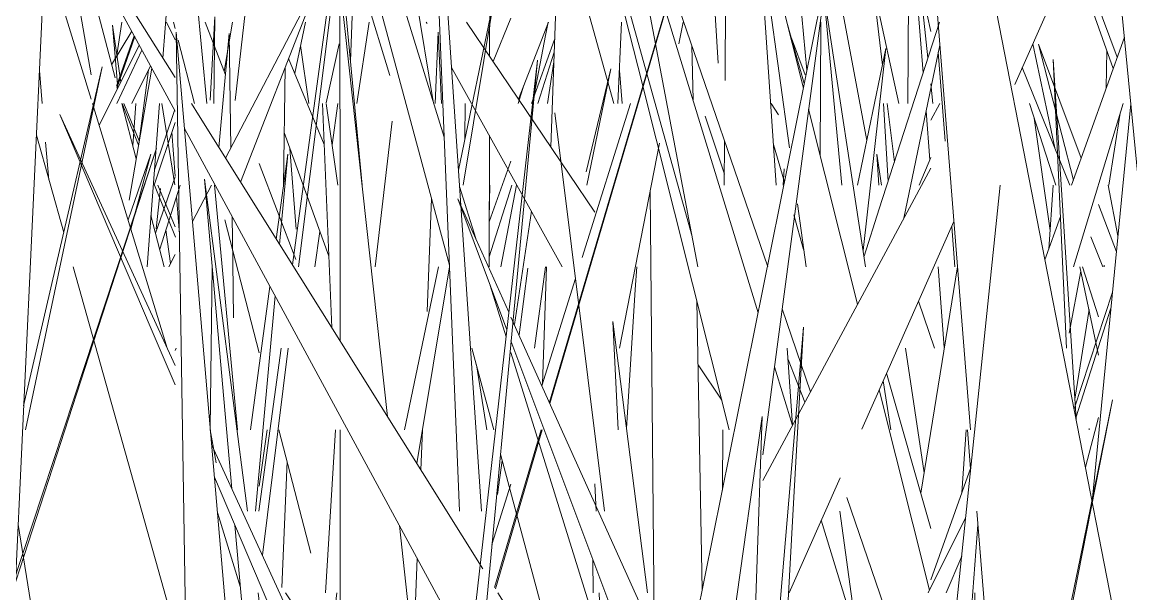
# Model space of a CAD drawing. Header units: millimetres. Extents: x -10020 to 20888, y -4665 to 12339.
# Drawn here: x 2661.21 to 2698.71, y 3072 to 3091.34 of the extents above; entities that cross this region are included whole.
import ezdxf

# ---------------------------------------------------------------- set-up
doc = ezdxf.new("R2010")
doc.units = ezdxf.units.MM
doc.layers.add('G-IMPT', color=8, linetype='Continuous', lineweight=9)

# ---------------------------------------------------------------- blocks, each defined once
blk = doc.blocks.new('Grass Array - 25_dwg-V22-West')
at = {"layer": 'G-IMPT'}
for p, q in [((2675.661, 3083.118), (2667.907, 3111.883)), ((2693.281, 3077.552), (2690.768, 3109.155)), ((2689.738, 3083.07), (2686.193, 3106.201)), ((2689.776, 3087.336), (2686.552, 3104.605)), ((2679.691, 3104.21), (2679.088, 3087.123)), ((2679.301, 3103.862), (2686.424, 3083.07)), ((2676.738, 3074.793), (2674.838, 3103.114)), ((2672.996, 3101.545), (2675.108, 3088.659)), ((2677.017, 3090.192), (2677.039, 3100.708)), ((2671.448, 3100.464), (2675.483, 3087.452)), ((2668.411, 3088.688), (2669.64, 3099.624)), ((2700.459, 3070.487), (2697.658, 3099.417)), ((2683.864, 3084.09), (2679.755, 3098.883)), ((2682.026, 3089.86), (2679.755, 3098.883)), ((2685.042, 3098.786), (2684.981, 3089.372)), ((2692.87, 3098.365), (2702.67, 3048.049)), ((2662.163, 3097.633), (2660.699, 3066.517)), ((2666.602, 3097.524), (2667.447, 3088.588)), ((2661.851, 3096.695), (2666.38, 3088.328)), ((2661.851, 3096.695), (2666.38, 3089.466)), ((2686.098, 3081.506), (2681.488, 3096.606)), ((2683.156, 3087.816), (2681.488, 3096.606)), ((2687.168, 3095.9), (2687.752, 3089.725)), ((2663.539, 3089.559), (2662.523, 3095.454)), ((2670.348, 3083.13), (2672.06, 3095.682)), ((2687.63, 3089.115), (2685.98, 3095.678)), ((2687.165, 3087.097), (2685.98, 3095.678)), ((2691.16, 3088.588), (2691.212, 3095.693)), ((2691.68, 3089.624), (2691.212, 3095.693)), ((2684.751, 3089.959), (2684.422, 3095.332)), ((2672.06, 3094.751), (2673.639, 3089.54)), ((2664.349, 3089.459), (2663.138, 3094.106)), ((2672.711, 3085.829), (2671.932, 3094.053)), ((2686.713, 3085.829), (2686.155, 3094.106)), ((2698.249, 3090.16), (2696.856, 3093.913)), ((2661.984, 3093.825), (2663.539, 3088.736)), ((2665.969, 3090.122), (2666.226, 3093.501)), ((2675.232, 3093.539), (2676.003, 3074.793)), ((2696.741, 3093.654), (2698.111, 3089.773)), ((2688.929, 3085.829), (2688.235, 3093.165)), ((2691.41, 3093.445), (2691.94, 3091.03)), ((2696.599, 3093.335), (2694.779, 3089.232)), ((2668.085, 3086.743), (2671.29, 3092.874)), ((2668.593, 3085.932), (2671.29, 3092.874)), ((2671.776, 3092.808), (2670.554, 3083.07)), ((2679.748, 3049.962), (2688.428, 3093.079)), ((2680.069, 3092.745), (2681.22, 3088.588)), ((2687.384, 3085.193), (2688.428, 3093.079)), ((2673.56, 3078.003), (2671.953, 3092.631)), ((2671.958, 3084.66), (2671.953, 3092.631)), ((2679.039, 3078.484), (2683.186, 3092.521)), ((2690.857, 3088.588), (2689.966, 3092.702)), ((2690.308, 3089.894), (2689.966, 3092.702)), ((2675.963, 3086.341), (2677.184, 3092.222)), ((2676.121, 3085.829), (2677.184, 3092.222)), ((2683.043, 3091.997), (2679.057, 3078.445)), ((2664.54, 3089.313), (2664.264, 3091.239)), ((2664.441, 3089.113), (2664.264, 3091.239)), ((2666.38, 3090.751), (2666.083, 3091.347)), ((2666.38, 3091.129), (2666.323, 3091.347)), ((2668.08, 3089.558), (2667.399, 3091.347)), ((2667.56, 3088.706), (2667.726, 3091.52)), ((2667.693, 3088.588), (2667.726, 3091.52)), ((2670.426, 3089.613), (2670.793, 3091.347)), ((2672.525, 3088.588), (2672.949, 3091.347)), ((2674.901, 3091.303), (2674.876, 3091.347)), ((2676.238, 3091.347), (2680.581, 3084.911)), ((2679.01, 3091.347), (2677.996, 3088.742)), ((2683.422, 3090.609), (2683.566, 3091.347)), ((2687.66, 3089.266), (2687.07, 3091.341)), ((2688.2, 3086.846), (2688.225, 3091.347)), ((2690.2, 3085.023), (2692.235, 3091.347)), ((2664.393, 3089.177), (2664.996, 3090.884)), ((2667.08, 3083.274), (2666.414, 3091.003)), ((2667.099, 3048), (2666.414, 3091.003)), ((2667.858, 3087.105), (2668.206, 3090.956)), ((2668.268, 3087.094), (2668.206, 3090.956)), ((2675.179, 3088.588), (2675.275, 3091.011)), ((2675.393, 3088.588), (2675.275, 3091.011)), ((2665.166, 3090.57), (2663.82, 3087.867)), ((2664.179, 3088.588), (2665.166, 3090.57)), ((2664.403, 3089.108), (2665.012, 3090.854)), ((2666.482, 3090.734), (2667.037, 3088.588)), ((2670.906, 3088.588), (2670.625, 3090.552)), ((2678.439, 3088.588), (2679.216, 3090.756)), ((2683.863, 3090.545), (2683.898, 3088.712)), ((2691.028, 3084.711), (2692.246, 3090.57)), ((2695.388, 3090.606), (2696.132, 3087.094)), ((2696.765, 3086), (2695.582, 3090.598)), ((2697.03, 3086.743), (2695.582, 3090.598)), ((2696.704, 3085.829), (2698.489, 3090.834)), ((2665.259, 3090.398), (2664.413, 3088.588)), ((2678.65, 3088.588), (2679.201, 3090.324)), ((2689.463, 3085.829), (2690.424, 3090.45)), ((2689.654, 3083.617), (2690.424, 3090.45)), ((2692.427, 3087.312), (2692.195, 3090.324)), ((2697.877, 3089.118), (2697.893, 3090.389)), ((2661.316, 3077.552), (2663.909, 3089.835)), ((2662.212, 3082.496), (2663.909, 3089.835)), ((2664.826, 3085.319), (2665.59, 3089.786)), ((2670.104, 3089.821), (2670.043, 3085.829)), ((2675.188, 3059.712), (2678.64, 3090.06)), ((2679.476, 3083.07), (2675.731, 3089.809)), ((2677.937, 3082.59), (2678.64, 3090.06)), ((2680.282, 3086.276), (2681.118, 3089.766)), ((2680.304, 3085.829), (2681.118, 3089.766)), ((2682.026, 3089.86), (2685.123, 3077.552)), ((2695.035, 3089.809), (2696.643, 3085.829)), ((2696.529, 3080.311), (2696.086, 3090.084)), ((2696.542, 3082.856), (2696.086, 3090.084)), ((2661.79, 3089.711), (2661.887, 3088.588)), ((2663.584, 3088.588), (2666.115, 3080.311)), ((2664.576, 3088.588), (2665.065, 3086.714)), ((2665.145, 3087.183), (2664.583, 3088.588)), ((2665.169, 3087.324), (2664.642, 3088.588)), ((2665.431, 3083.07), (2665.852, 3088.588)), ((2666.372, 3085.838), (2665.934, 3088.588)), ((2666.929, 3088.588), (2667.17, 3088.204)), ((2676.195, 3088.588), (2676.181, 3087.391)), ((2679.226, 3088.271), (2680.906, 3074.793)), ((2680.15, 3083.382), (2681.786, 3088.588)), ((2689.467, 3081.806), (2687.809, 3088.403)), ((2690.497, 3085.947), (2690.337, 3088.588)), ((2690.709, 3086.606), (2690.468, 3088.588)), ((2691.907, 3086.69), (2691.78, 3088.328)), ((2692.245, 3088.588), (2691.94, 3088.029)), ((2695.275, 3088.588), (2696.171, 3085.829)), ((2698.448, 3088.588), (2696.766, 3083.07)), ((2698.707, 3088.585), (2697.397, 3075.121)), ((2698.349, 3088.261), (2697.962, 3085.829)), ((2665.573, 3080.965), (2662.482, 3088.22)), ((2666.38, 3079.73), (2662.482, 3088.22)), ((2676.788, 3072.849), (2667.17, 3088.204)), ((2673.145, 3083.07), (2673.722, 3087.992)), ((2684.96, 3086.202), (2684.31, 3088.164)), ((2695.976, 3084.294), (2695.434, 3088.099)), ((2695.976, 3084.294), (2695.434, 3088.099)), ((2662.611, 3084.223), (2661.687, 3087.518)), ((2666.695, 3087.745), (2676.425, 3069.767)), ((2677.003, 3083.07), (2677.012, 3087.504)), ((2683.156, 3087.816), (2684.057, 3083.07)), ((2661.999, 3087.284), (2662.109, 3086.014)), ((2682.766, 3087.246), (2681.414, 3080.311)), ((2684.967, 3087.322), (2684.957, 3085.829)), ((2686.621, 3087.202), (2686.988, 3085.926)), ((2659.879, 3069.275), (2665.755, 3087.081)), ((2663.466, 3080.04), (2665.755, 3087.081)), ((2664.786, 3084.656), (2665.555, 3086.879)), ((2664.883, 3084.339), (2665.555, 3086.879)), ((2669.802, 3084.002), (2670.189, 3086.874)), ((2669.915, 3083.822), (2670.189, 3086.874)), ((2670.265, 3087.07), (2670.477, 3084.34)), ((2690.275, 3085.829), (2690.121, 3086.879)), ((2690.187, 3085.829), (2690.121, 3086.879)), ((2691.543, 3085.829), (2691.94, 3086.77)), ((2670.458, 3083.311), (2669.22, 3086.563)), ((2677.006, 3084.588), (2677.741, 3086.64)), ((2686.26, 3075.84), (2691.94, 3086.407)), ((2686.948, 3085.829), (2686.986, 3086.376)), ((2667.985, 3079.109), (2667.379, 3086.031)), ((2668.829, 3074.793), (2667.379, 3086.031)), ((2666.393, 3084.066), (2665.687, 3085.829)), ((2666.38, 3084.424), (2665.793, 3085.829)), ((2666.966, 3084.602), (2667.607, 3085.829)), ((2667.708, 3085.829), (2668.492, 3077.552)), ((2676.001, 3085.78), (2676.547, 3084.02)), ((2677.694, 3085.574), (2677.775, 3085.829)), ((2690.37, 3048), (2694.285, 3085.829)), ((2696.085, 3085.829), (2695.931, 3083.664)), ((2698.272, 3084.112), (2697.943, 3085.829)), ((2674.901, 3081.551), (2675.052, 3085.376)), ((2677.602, 3080.929), (2675.939, 3085.371)), ((2677.669, 3081.526), (2675.939, 3085.371)), ((2677.694, 3085.574), (2677.003, 3083.398)), ((2682.584, 3070.611), (2682.445, 3085.6)), ((2687.384, 3085.193), (2686.26, 3076.703)), ((2687.428, 3085.193), (2687.722, 3083.07)), ((2690.2, 3085.023), (2689.684, 3083.421)), ((2698.219, 3083.575), (2697.619, 3085.174)), ((2665.563, 3084.801), (2666.014, 3083.07)), ((2668.056, 3084.651), (2669.22, 3080.151)), ((2668.33, 3083.224), (2668.305, 3084.77)), ((2671.958, 3084.66), (2671.961, 3080.556)), ((2687.304, 3084.825), (2687.64, 3083.657)), ((2692.721, 3084.596), (2689.605, 3077.575)), ((2695.803, 3083.304), (2696.327, 3084.773)), ((2666.069, 3084.316), (2666.22, 3083.176)), ((2692.753, 3083.07), (2692.648, 3084.432)), ((2697.759, 3083.07), (2697.35, 3084.082)), ((2666.165, 3083.07), (2666.38, 3083.481)), ((2666.758, 3069.438), (2662.934, 3083.07)), ((2667.08, 3083.274), (2670.118, 3048)), ((2667.569, 3077.592), (2667.631, 3083.07)), ((2668.33, 3083.224), (2668.36, 3081.343)), ((2674.139, 3077.552), (2675.284, 3083.07)), ((2675.662, 3083.07), (2674.555, 3076.414)), ((2678.945, 3083.07), (2678.805, 3079.103)), ((2681.945, 3082.298), (2681.994, 3083.07)), ((2692.839, 3083.07), (2691.601, 3075.404)), ((2692.397, 3080.334), (2692.186, 3083.07)), ((2696.985, 3083.07), (2697.619, 3080.076)), ((2697.068, 3083.07), (2697.619, 3081.373)), ((2697.809, 3083.07), (2697.805, 3083.126)), ((2697.805, 3083.07), (2697.805, 3083.126)), ((2678.787, 3079.044), (2679.925, 3082.665)), ((2696.542, 3082.856), (2696.854, 3077.906)), ((2696.627, 3080.821), (2697.017, 3082.917)), ((2662.212, 3082.496), (2661.256, 3078.364)), ((2668.934, 3077.552), (2669.587, 3082.402)), ((2677.937, 3082.59), (2675.733, 3059.18)), ((2677.039, 3082.431), (2677.576, 3080.701)), ((2681.945, 3082.298), (2681.648, 3077.598)), ((2669.559, 3079.864), (2669.759, 3082.085)), ((2684.027, 3081.906), (2684.212, 3072.139)), ((2691.525, 3081.902), (2692.065, 3080.311)), ((2698.087, 3082.209), (2696.786, 3078.257)), ((2686.913, 3081.641), (2687.873, 3078.841)), ((2697.293, 3081.616), (2696.811, 3078.588)), ((2696.845, 3077.952), (2698.034, 3081.668)), ((2682.978, 3069.735), (2677.741, 3081.367)), ((2682.353, 3072.034), (2681.19, 3081.219)), ((2681.363, 3077.552), (2681.19, 3081.219)), ((2665.573, 3080.965), (2666.38, 3079.073)), ((2684.863, 3048), (2687.631, 3081.019)), ((2687.308, 3075.272), (2687.631, 3081.019)), ((2678.484, 3078.574), (2677.741, 3080.557)), ((2663.466, 3080.04), (2659.965, 3069.275)), ((2666.41, 3080.311), (2666.38, 3080.232)), ((2669.211, 3074.793), (2669.964, 3080.311)), ((2670.208, 3080.311), (2669.33, 3073.305)), ((2677.161, 3077.552), (2676.417, 3080.311)), ((2677.741, 3080.168), (2681.708, 3067.373)), ((2687.262, 3077.704), (2687.086, 3080.311)), ((2691.712, 3076.091), (2691.09, 3080.311)), ((2669.559, 3079.864), (2669.103, 3074.793)), ((2676.569, 3079.747), (2676.929, 3077.552)), ((2684.068, 3079.744), (2684.87, 3078.555)), ((2687.26, 3077.7), (2686.654, 3079.683)), ((2687.681, 3078.484), (2687.112, 3079.932)), ((2690.445, 3079.469), (2691.94, 3074.21)), ((2667.985, 3079.109), (2668.296, 3075.555)), ((2691.9, 3072.125), (2690.196, 3078.906)), ((2690.584, 3077.552), (2690.33, 3079.208)), ((2678.484, 3078.574), (2681.966, 3069.275)), ((2692.048, 3048), (2698.089, 3078.57)), ((2696.989, 3073.192), (2698.089, 3078.57)), ((2682.059, 3048.245), (2686.238, 3077.997)), ((2686.043, 3072.515), (2686.238, 3077.997)), ((2697.619, 3077.962), (2697.17, 3076.286)), ((2667.771, 3076.438), (2667.57, 3077.552)), ((2669.22, 3075.641), (2669.496, 3077.552)), ((2669.892, 3077.552), (2670.974, 3073.371)), ((2671.464, 3072.034), (2671.81, 3077.552)), ((2671.963, 3077.552), (2671.969, 3067.555)), ((2674.689, 3076.201), (2674.742, 3077.534)), ((2677.186, 3072.214), (2678.763, 3077.552)), ((2678.794, 3077.552), (2677.212, 3072.173)), ((2684.903, 3077.552), (2684.89, 3075.505)), ((2692.99, 3075.418), (2693.143, 3077.552)), ((2693.28, 3076.231), (2693.178, 3077.552)), ((2697.294, 3077.552), (2697.301, 3077.598)), ((2697.3, 3077.552), (2697.301, 3077.598)), ((2679.874, 3050.336), (2667.618, 3077.034)), ((2679.392, 3069.275), (2677.384, 3076.723)), ((2670.171, 3076.476), (2669.99, 3072.218)), ((2691.94, 3072.477), (2693.297, 3076.278)), ((2667.711, 3075.948), (2679.619, 3048)), ((2688.872, 3075.924), (2687.146, 3072.034)), ((2677.097, 3073.665), (2677.741, 3075.716)), ((2680.617, 3074.793), (2680.581, 3075.722)), ((2687.308, 3075.272), (2685.802, 3048.475)), ((2689.1, 3075.259), (2692.095, 3066.516)), ((2667.814, 3074.751), (2668.589, 3072.217)), ((2688.865, 3074.793), (2689.458, 3070.497)), ((2695.631, 3048), (2693.5, 3074.793)), ((2689.831, 3069.275), (2688.238, 3074.495)), ((2691.855, 3072.034), (2693.12, 3074.576)), ((2661.067, 3074.344), (2663.539, 3058.89)), ((2668.404, 3074.321), (2670.709, 3048)), ((2675.382, 3061.417), (2673.966, 3074.311)), ((2693.537, 3074.33), (2691.709, 3049.962)), ((2692.986, 3073.275), (2692.459, 3072.034)), ((2674.442, 3069.972), (2674.57, 3073.195)), ((2680.504, 3073.179), (2680.524, 3072.034)), ((2696.989, 3073.192), (2695.296, 3064.913)), ((2686.043, 3072.515), (2685.395, 3054.355)), ((2672.237, 3048.369), (2669.184, 3072.034)), ((2670.114, 3072.034), (2671.968, 3069.277)), ((2671.594, 3069.834), (2671.852, 3072.034)), ((2682.483, 3063.757), (2677.299, 3072.034)), ((2680.785, 3070.349), (2680.721, 3072.034)), ((2693.427, 3072.034), (2693.434, 3067.806))]:
    blk.add_line(p, q, dxfattribs=at)
blk = doc.blocks.new('Grass Array - Grass Array-V25-West')
blk.add_blockref('Grass Array - 25_dwg-V22-West', (0, 0))
blk = doc.blocks.new('Grass Array - 25_dwg-V39-West')
at = {"layer": 'G-IMPT'}
for p, q in [((2691.844, 3090.134), (2691.57, 3092.631)), ((2672.314, 3090.021), (2672.397, 3092.22)), ((2664.409, 3090.222), (2664.579, 3091.347)), ((2668.321, 3091.347), (2668.038, 3089.669)), ((2677.141, 3090.009), (2677.741, 3091.478)), ((2678.912, 3090.891), (2679.001, 3091.347)), ((2681.484, 3091.347), (2681.354, 3088.588)), ((2664.915, 3091.034), (2664.233, 3089.905)), ((2678.912, 3090.891), (2678.535, 3088.941)), ((2671.928, 3090.606), (2671.486, 3088.609)), ((2687.697, 3089.558), (2687.224, 3090.801)), ((2671.418, 3087.21), (2670.219, 3090.116)), ((2671.418, 3087.21), (2670.219, 3090.116)), ((2664.916, 3088.588), (2665.545, 3089.871)), ((2678.977, 3088.588), (2679.19, 3090.007)), ((2665.152, 3087.223), (2665.475, 3089.73)), ((2681.407, 3089.711), (2681.504, 3088.588)), ((2677.982, 3088.588), (2678.177, 3089.208)), ((2692.014, 3088.588), (2691.94, 3089.258)), ((2665.049, 3088.588), (2664.948, 3087.161)), ((2665.681, 3086.347), (2666.364, 3088.356)), ((2671.676, 3081.011), (2671.36, 3088.588)), ((2671.883, 3085.829), (2671.489, 3088.588)), ((2671.688, 3087.198), (2671.884, 3088.588)), ((2686.546, 3088.588), (2686.787, 3088.204)), ((2666.38, 3087.945), (2665.673, 3085.829)), ((2666.271, 3087.62), (2666.38, 3086.134)), ((2670.07, 3087.613), (2671.575, 3083.426)), ((2666.38, 3086.116), (2665.72, 3084.199)), ((2665.743, 3084.353), (2665.884, 3085.712)), ((2665.86, 3083.664), (2666.555, 3085.829)), ((2677.006, 3084.707), (2677.02, 3085.829)), ((2677.932, 3085.829), (2677.398, 3083.07)), ((2666.43, 3085.441), (2666.523, 3084.174)), ((2677.856, 3081.111), (2678.432, 3084.949)), ((2671.273, 3084.266), (2671.104, 3083.07)), ((2678.013, 3080.763), (2678.316, 3083.019)), ((2678.536, 3080.311), (2678.904, 3083.07)), ((2677.288, 3075.362), (2677.442, 3076.509))]:
    blk.add_line(p, q, dxfattribs=at)
blk = doc.blocks.new('Grass Array - Grass Array-V40-West')
blk.add_blockref('Grass Array - 25_dwg-V39-West', (0, 0))

msp = doc.modelspace()

# ---------------------------------------------------------------- block references
for name in ['Grass Array - Grass Array-V25-West', 'Grass Array - Grass Array-V40-West']:
    msp.add_blockref(name, (0, 0))

doc.saveas('drawing.dxf')
